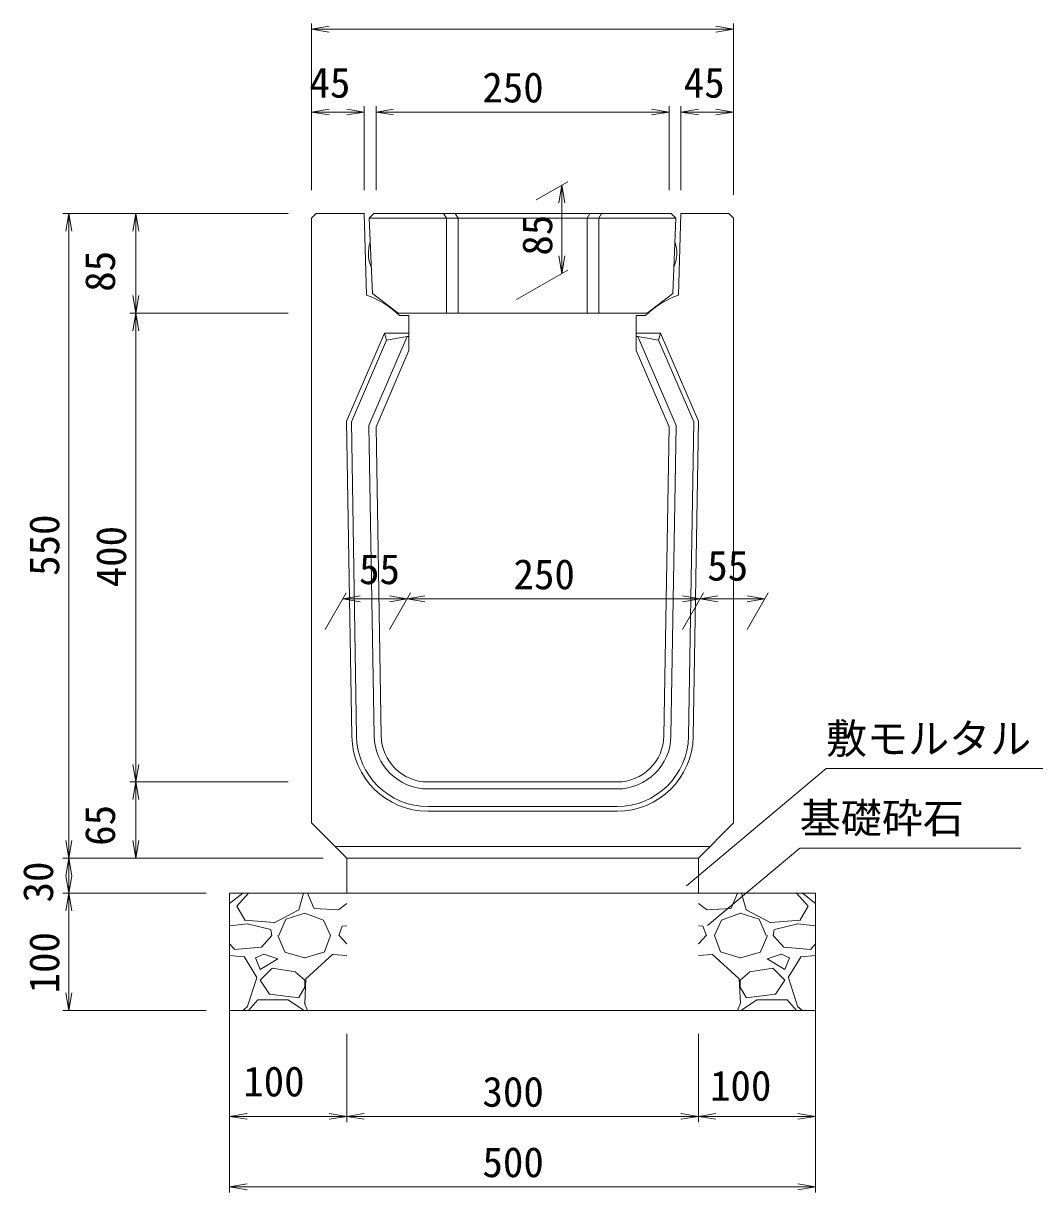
# Model space of a CAD drawing. Units: millimetres on the paper. Extents: x -5 to 836, y 2 to 596.
# Drawn here: x 551.3 to 637.6, y 420.3 to 520.1 of the extents above; entities that cross this region are included whole.
import ezdxf
from ezdxf.enums import TextEntityAlignment as Align

# ---------------------------------------------------------------- set-up
doc = ezdxf.new("R2010")
doc.units = ezdxf.units.MM
for name, color, linetype, lineweight in [('0_2', 7, 'Continuous', 18), ('D-STR-DIM（寸法）', 7, 'Continuous', 18), ('D-STR-HTXT（旗揚げ）', 7, 'Continuous', 18), ('D-STR-STR1（構造物）', 7, 'Continuous', 18), ('D-STR-STRn（構造物）', 7, 'Continuous', 18), ('D-STR（構造物外形線）', 1, 'Continuous', 18)]:
    doc.layers.add(name, color=color, linetype=linetype, lineweight=lineweight)
doc.layers.add('D-STR-TXT（文字）', color=7, linetype='Continuous')
doc.styles.add('ＭＳ ゴシック', font='')
doc.styles.get('ＭＳ ゴシック').set_extended_font_data('MS Gothic')

msp = doc.modelspace()

# ---------------------------------------------------------------- linework, layer by layer
at = {"layer": '0_2'}
for p, q in [((575.932, 519.616), (577.432, 519.866)), ((610.432, 519.866), (611.932, 519.616)), ((577.432, 519.366), (575.932, 519.616)), ((611.932, 519.616), (610.432, 519.366)), ((575.932, 512.554), (577.432, 512.804)), ((578.932, 512.804), (580.432, 512.554)), ((581.432, 512.554), (582.932, 512.804)), ((604.932, 512.804), (606.432, 512.554)), ((607.432, 512.554), (608.932, 512.804)), ((610.432, 512.804), (611.932, 512.554)), ((577.432, 512.304), (575.932, 512.554)), ((580.432, 512.554), (578.932, 512.304)), ((582.932, 512.304), (581.432, 512.554)), ((606.432, 512.554), (604.932, 512.304)), ((608.932, 512.304), (607.432, 512.554)), ((611.932, 512.554), (610.432, 512.304)), ((597.035, 504.805), (597.285, 506.305)), ((597.285, 506.305), (597.535, 504.805)), ((554.973, 502.391), (555.223, 503.891)), ((555.223, 503.891), (555.473, 502.391)), ((560.682, 502.391), (560.932, 503.891)), ((560.932, 503.891), (561.182, 502.391)), ((597.285, 498.772), (597.035, 500.272)), ((597.535, 500.272), (597.285, 498.772)), ((560.932, 495.391), (560.682, 496.891)), ((561.182, 496.891), (560.932, 495.391)), ((560.682, 493.891), (560.932, 495.391)), ((560.932, 495.391), (561.182, 493.891)), ((578.591, 471.015), (580.091, 471.265)), ((580.091, 470.765), (578.591, 471.015)), ((582.591, 471.265), (584.091, 471.015)), ((584.091, 471.015), (582.591, 470.765)), ((584.091, 471.015), (585.591, 471.265)), ((585.591, 470.765), (584.091, 471.015)), ((607.591, 471.265), (609.091, 471.015)), ((609.091, 471.015), (607.591, 470.765)), ((609.091, 471.015), (610.591, 471.265)), ((610.591, 470.765), (609.091, 471.015)), ((613.091, 471.265), (614.591, 471.015)), ((614.591, 471.015), (613.091, 470.765)), ((560.932, 455.391), (560.682, 456.891)), ((561.182, 456.891), (560.932, 455.391)), ((560.682, 453.891), (560.932, 455.391)), ((560.932, 455.391), (561.182, 453.891)), ((555.223, 448.891), (554.973, 450.391)), ((555.473, 450.391), (555.223, 448.891)), ((560.932, 448.891), (560.682, 450.391)), ((561.182, 450.391), (560.932, 448.891)), ((554.973, 447.391), (555.223, 448.891)), ((555.223, 448.891), (555.473, 447.391)), ((555.223, 445.891), (554.973, 447.391)), ((555.473, 447.391), (555.223, 445.891)), ((554.973, 444.391), (555.223, 445.891)), ((555.223, 445.891), (555.473, 444.391)), ((555.223, 435.891), (554.973, 437.391)), ((555.473, 437.391), (555.223, 435.891)), ((568.932, 426.856), (570.432, 427.106)), ((577.432, 427.106), (578.932, 426.856)), ((578.932, 426.856), (580.432, 427.106)), ((607.432, 427.106), (608.932, 426.856)), ((608.932, 426.856), (610.432, 427.106)), ((617.432, 427.106), (618.932, 426.856)), ((570.432, 426.606), (568.932, 426.856)), ((578.932, 426.856), (577.432, 426.606)), ((580.432, 426.606), (578.932, 426.856)), ((608.932, 426.856), (607.432, 426.606)), ((610.432, 426.606), (608.932, 426.856)), ((618.932, 426.856), (617.432, 426.606)), ((568.932, 420.849), (570.432, 421.099)), ((617.432, 421.099), (618.932, 420.849)), ((570.432, 420.599), (568.932, 420.849)), ((618.932, 420.849), (617.432, 420.599))]:
    msp.add_line(p, q, dxfattribs=at)
at = {"layer": '0_2', "color": 9}
for p, q in [((575.932, 519.616), (576.132, 519.616)), ((611.932, 519.616), (611.732, 519.616)), ((575.932, 512.554), (576.132, 512.554)), ((580.432, 512.554), (580.232, 512.554)), ((581.432, 512.554), (581.632, 512.554)), ((606.432, 512.554), (606.232, 512.554)), ((607.432, 512.554), (607.632, 512.554)), ((611.932, 512.554), (611.732, 512.554)), ((597.285, 506.305), (597.285, 506.105)), ((555.223, 503.891), (555.223, 503.691)), ((560.932, 503.891), (560.932, 503.691)), ((597.285, 498.772), (597.285, 498.972)), ((560.932, 495.391), (560.932, 495.591)), ((560.932, 495.391), (560.932, 495.191)), ((578.591, 471.015), (578.791, 471.015)), ((584.091, 471.015), (583.891, 471.015)), ((584.091, 471.015), (584.291, 471.015)), ((609.091, 471.015), (608.891, 471.015)), ((609.091, 471.015), (609.291, 471.015)), ((614.591, 471.015), (614.391, 471.015)), ((560.932, 455.391), (560.932, 455.591)), ((560.932, 455.391), (560.932, 455.191)), ((555.223, 448.891), (555.223, 449.091)), ((560.932, 448.891), (560.932, 449.091)), ((555.223, 448.891), (555.223, 448.691)), ((555.223, 445.891), (555.223, 446.091)), ((555.223, 445.891), (555.223, 445.691)), ((555.223, 435.891), (555.223, 436.091)), ((568.932, 426.856), (569.132, 426.856)), ((578.932, 426.856), (578.732, 426.856)), ((578.932, 426.856), (579.132, 426.856)), ((608.932, 426.856), (608.732, 426.856)), ((608.932, 426.856), (609.132, 426.856)), ((618.932, 426.856), (618.732, 426.856)), ((568.932, 420.849), (569.132, 420.849)), ((618.932, 420.849), (618.732, 420.849))]:
    msp.add_line(p, q, dxfattribs=at)
at = {"layer": 'D-STR-DIM（寸法）'}
for p, q in [((575.932, 505.891), (575.932, 520.116)), ((611.932, 505.491), (611.932, 520.116)), ((576.132, 519.616), (611.732, 519.616)), ((575.932, 505.891), (575.932, 513.054)), ((580.432, 505.891), (580.432, 513.054)), ((581.432, 505.891), (581.432, 513.054)), ((606.432, 505.891), (606.432, 513.054)), ((607.432, 505.891), (607.432, 513.054)), ((611.932, 505.891), (611.932, 513.054)), ((576.132, 512.554), (580.232, 512.554)), ((606.232, 512.554), (581.632, 512.554)), ((611.732, 512.554), (607.632, 512.554)), ((595.104, 505.046), (597.785, 506.593)), ((597.285, 506.105), (597.285, 498.972)), ((573.932, 503.891), (554.723, 503.891)), ((573.932, 503.891), (560.432, 503.891)), ((555.223, 503.691), (555.223, 449.091)), ((560.932, 503.691), (560.932, 495.591)), ((593.428, 496.546), (597.785, 499.061)), ((573.932, 495.391), (560.432, 495.391)), ((573.932, 495.391), (560.432, 495.391)), ((560.932, 495.191), (560.932, 455.591)), ((577.087, 468.409), (578.88, 471.515)), ((583.891, 471.015), (578.791, 471.015)), ((582.587, 468.409), (584.38, 471.515)), ((582.587, 468.409), (584.38, 471.515)), ((584.291, 471.015), (608.891, 471.015)), ((607.587, 468.409), (609.38, 471.515)), ((607.587, 468.409), (609.38, 471.515)), ((609.291, 471.015), (614.391, 471.015)), ((613.087, 468.409), (614.88, 471.515)), ((573.932, 455.391), (560.432, 455.391)), ((573.932, 455.391), (560.432, 455.391)), ((560.932, 455.191), (560.932, 449.091)), ((576.932, 448.891), (554.723, 448.891)), ((576.932, 448.891), (554.723, 448.891)), ((555.223, 448.691), (555.223, 446.091)), ((576.932, 448.891), (560.432, 448.891)), ((566.932, 445.891), (554.723, 445.891)), ((566.932, 445.891), (554.723, 445.891)), ((555.223, 445.691), (555.223, 436.091)), ((568.932, 436.078), (568.932, 420.349)), ((618.932, 436.078), (618.932, 420.349)), ((566.932, 435.891), (554.723, 435.891)), ((568.932, 433.891), (568.932, 426.356)), ((578.932, 433.891), (578.932, 426.356)), ((578.932, 433.891), (578.932, 426.356)), ((608.932, 433.891), (608.932, 426.356)), ((608.932, 433.891), (608.932, 426.356)), ((618.932, 433.891), (618.932, 426.356)), ((578.732, 426.856), (569.132, 426.856)), ((579.132, 426.856), (608.732, 426.856)), ((609.132, 426.856), (618.732, 426.856)), ((618.732, 420.849), (569.132, 420.849))]:
    msp.add_line(p, q, dxfattribs=at)
at = {"layer": 'D-STR-HTXT（旗揚げ）'}
for p, q in [((607.912, 446.525), (619.83, 456.538)), ((643.428, 456.538), (619.83, 456.538)), ((609.719, 443.154), (617.584, 449.747)), ((636.448, 449.747), (617.584, 449.747))]:
    msp.add_line(p, q, dxfattribs=at)
at = {"layer": 'D-STR-STR1（構造物）'}
for p, q in [((582.156, 493.691), (578.923, 486.187)), ((582.333, 493.091), (579.325, 486.108)), ((584.096, 493.391), (580.83, 485.81)), ((582.156, 493.691), (582.333, 493.091)), ((584.232, 493.691), (582.156, 493.691)), ((582.333, 493.091), (584.096, 493.391)), ((584.232, 493.391), (584.096, 493.391)), ((603.632, 493.691), (605.708, 493.691)), ((603.632, 493.391), (603.768, 493.391)), ((605.531, 493.091), (603.768, 493.391)), ((603.768, 493.391), (607.034, 485.81)), ((605.708, 493.691), (605.531, 493.091)), ((605.531, 493.091), (608.539, 486.108)), ((605.708, 493.691), (608.94, 486.187)), ((579.367, 459.284), (578.923, 486.187)), ((579.767, 459.29), (579.325, 486.108)), ((608.097, 459.29), (608.539, 486.108)), ((608.497, 459.284), (608.94, 486.187)), ((580.83, 485.81), (581.267, 459.315)), ((607.034, 485.81), (606.597, 459.315)), ((585.866, 454.791), (601.997, 454.791)), ((585.848, 453.291), (601.997, 453.291)), ((585.847, 452.891), (601.997, 452.891))]:
    msp.add_line(p, q, dxfattribs=at)
for centre, radius, start, end in [((585.866, 459.391), 6.5, 180.9454, 270.00002), ((585.866, 459.391), 6.1, 180.9454, 270.00002), ((585.866, 459.391), 4.6, 180.94539, 269.99998), ((601.997, 459.391), 4.6, 269.99998, 359.0546), ((601.997, 459.391), 6.1, 269.99998, 359.0546), ((601.997, 459.391), 6.5, 269.99998, 359.0546)]:
    msp.add_arc(centre, radius, start, end, dxfattribs=at)
at = {"layer": 'D-STR-STRn（構造物）'}
for p, q in [((578.932, 448.891), (578.932, 445.891)), ((608.932, 448.891), (608.932, 445.891)), ((578.932, 445.891), (568.932, 445.891)), ((568.932, 445.891), (568.932, 435.891)), ((568.932, 445.021), (570.058, 445.891)), ((569.549, 444.787), (570.543, 445.891)), ((575.253, 445.886), (574.853, 444.486)), ((575.593, 445.891), (576.133, 444.61)), ((578.25, 444.494), (578.932, 445.021)), ((608.932, 445.891), (578.932, 445.891)), ((608.932, 445.891), (618.932, 445.891)), ((609.614, 444.494), (608.932, 445.021)), ((612.271, 445.891), (611.731, 444.61)), ((612.611, 445.886), (613.011, 444.486)), ((618.315, 444.787), (617.321, 445.891)), ((618.932, 445.021), (617.806, 445.891)), ((618.932, 445.891), (618.932, 435.891)), ((570.269, 443.581), (569.569, 444.781)), ((574.854, 444.479), (572.754, 443.379)), ((573.75, 443.686), (575.35, 444.186)), ((575.346, 444.186), (576.946, 443.586)), ((576.143, 444.581), (578.243, 444.481)), ((611.721, 444.581), (609.621, 444.481)), ((612.518, 444.186), (610.918, 443.586)), ((614.114, 443.686), (612.514, 444.186)), ((613.01, 444.479), (615.11, 443.379)), ((617.595, 443.581), (618.295, 444.781)), ((570.458, 443.275), (568.932, 443.114)), ((572.743, 443.407), (570.243, 443.607)), ((572.446, 442.792), (570.446, 443.292)), ((573.147, 442.286), (573.747, 443.686)), ((576.951, 443.584), (577.551, 442.284)), ((578.247, 442.289), (578.547, 443.089)), ((578.932, 443.114), (578.558, 443.075)), ((608.932, 443.114), (609.306, 443.075)), ((609.617, 442.289), (609.317, 443.089)), ((610.913, 443.584), (610.313, 442.284)), ((614.717, 442.286), (614.117, 443.686)), ((615.121, 443.407), (617.621, 443.607)), ((615.418, 442.792), (617.418, 443.292)), ((617.406, 443.275), (618.932, 443.114)), ((572.549, 442.287), (571.649, 441.287)), ((572.55, 442.28), (572.45, 442.78)), ((573.041, 442.289), (573.641, 440.889)), ((577.046, 440.891), (577.546, 442.291)), ((578.932, 441.571), (578.246, 442.319)), ((608.932, 441.571), (609.618, 442.319)), ((610.818, 440.891), (610.318, 442.291)), ((614.823, 442.289), (614.223, 440.889)), ((615.313, 442.28), (615.413, 442.78)), ((615.315, 442.287), (616.215, 441.287)), ((569.346, 441.119), (568.932, 441.571)), ((571.642, 441.293), (569.342, 441.093)), ((616.222, 441.293), (618.522, 441.093)), ((618.518, 441.119), (618.932, 441.571)), ((570.152, 440.476), (568.932, 440.578)), ((571.271, 438.692), (570.171, 440.492)), ((571.146, 440.387), (571.546, 439.387)), ((571.848, 440.683), (571.148, 440.383)), ((571.546, 439.389), (573.046, 440.289)), ((573.053, 440.288), (571.853, 440.688)), ((573.642, 440.879), (575.342, 440.379)), ((575.355, 440.381), (577.055, 440.881)), ((577.752, 440.686), (575.452, 438.586)), ((578.932, 440.578), (577.752, 440.676)), ((608.932, 440.578), (610.112, 440.676)), ((610.112, 440.686), (612.412, 438.586)), ((612.509, 440.381), (610.809, 440.881)), ((614.222, 440.879), (612.522, 440.379)), ((614.811, 440.288), (616.011, 440.688)), ((616.318, 439.389), (614.818, 440.289)), ((616.016, 440.683), (616.716, 440.383)), ((616.718, 440.387), (616.318, 439.387)), ((616.593, 438.692), (617.693, 440.492)), ((617.712, 440.476), (618.932, 440.578)), ((572.549, 439.486), (571.549, 438.486)), ((574.561, 439.192), (572.561, 439.492)), ((575.37, 438.466), (574.57, 439.166)), ((612.494, 438.466), (613.294, 439.166)), ((613.303, 439.192), (615.303, 439.492)), ((615.315, 439.486), (616.315, 438.486)), ((570.45, 436.183), (571.25, 438.683)), ((571.546, 438.49), (572.346, 437.29)), ((575.445, 438.592), (575.345, 436.492)), ((575.35, 437.887), (575.35, 438.487)), ((612.419, 438.592), (612.519, 436.492)), ((612.514, 437.887), (612.514, 438.487)), ((616.318, 438.49), (615.518, 437.29)), ((617.414, 436.183), (616.614, 438.683)), ((572.352, 437.282), (574.852, 436.982)), ((574.852, 436.988), (575.352, 437.888)), ((613.012, 436.988), (612.512, 437.888)), ((615.511, 437.282), (613.011, 436.982)), ((570.058, 435.891), (570.45, 436.194)), ((570.543, 435.891), (571.349, 436.787)), ((571.35, 436.787), (573.95, 436.787)), ((573.946, 436.81), (575.246, 435.91)), ((575.333, 436.51), (575.593, 435.891)), ((612.531, 436.51), (612.27, 435.891)), ((613.918, 436.81), (612.618, 435.91)), ((616.514, 436.787), (613.914, 436.787)), ((617.321, 435.891), (616.515, 436.787)), ((617.806, 435.891), (617.414, 436.194)), ((568.932, 435.891), (618.932, 435.891))]:
    msp.add_line(p, q, dxfattribs=at)
at = {"layer": 'D-STR（構造物外形線）'}
for p, q in [((576.332, 503.891), (575.932, 503.491)), ((580.432, 503.891), (576.332, 503.891)), ((580.432, 503.891), (580.632, 496.931)), ((580.849, 503.491), (581.249, 503.891)), ((581.249, 503.891), (606.615, 503.891)), ((599.673, 503.891), (599.432, 503.491)), ((600.673, 503.891), (600.432, 503.491)), ((607.015, 503.491), (606.615, 503.891)), ((607.432, 503.891), (607.232, 496.931)), ((607.432, 503.891), (611.532, 503.891)), ((611.532, 503.891), (611.932, 503.491)), ((575.932, 503.491), (575.932, 451.891)), ((580.849, 503.491), (581.118, 497.074)), ((607.015, 503.491), (606.746, 497.074)), ((611.932, 503.491), (611.932, 451.891)), ((581.118, 497.074), (583.307, 495.391)), ((606.746, 497.074), (604.557, 495.391)), ((583.307, 495.391), (604.557, 495.391)), ((584.232, 495.191), (583.432, 495.191)), ((584.232, 495.191), (584.232, 492.191)), ((603.632, 495.191), (603.632, 492.191)), ((603.632, 495.191), (604.432, 495.191)), ((584.232, 492.191), (581.432, 485.691)), ((603.632, 492.191), (606.432, 485.691)), ((581.432, 485.691), (581.867, 459.325)), ((606.432, 485.691), (605.997, 459.325)), ((585.866, 455.391), (601.997, 455.391)), ((575.932, 451.891), (578.932, 448.891)), ((611.932, 451.891), (608.932, 448.891)), ((577.932, 449.891), (609.932, 449.891)), ((578.932, 448.891), (608.932, 448.891))]:
    msp.add_line(p, q, dxfattribs=at)
at = {"layer": 'D-STR（構造物外形線）', "color": 7}
for p, q in [((587.19, 503.891), (587.432, 503.491)), ((588.19, 503.891), (588.432, 503.491)), ((580.849, 503.491), (607.015, 503.491)), ((587.432, 495.391), (587.432, 503.491)), ((588.432, 495.391), (588.432, 503.491)), ((599.432, 495.391), (599.432, 503.491)), ((600.432, 495.391), (600.432, 503.491))]:
    msp.add_line(p, q, dxfattribs=at)
for centre, start, end in [((583.776, 500.508), 161.36074, 203.43968), ((604.088, 500.508), 336.56032, 18.63926)]:
    msp.add_arc(centre, 3, start, end, dxfattribs=at)
at = {"layer": 'D-STR（構造物外形線）'}
for centre, radius, start, end in [((577.9, 489.412), 8, 46.25174, 70.03224), ((609.964, 489.412), 8, 109.96774, 133.74825), ((585.866, 459.391), 4, 180.94539, 269.99998), ((601.997, 459.391), 4, 269.99998, 359.0546)]:
    msp.add_arc(centre, radius, start, end, dxfattribs=at)

# ---------------------------------------------------------------- texts
at = {"layer": 'D-STR-DIM（寸法）', "style": 'ＭＳ ゴシック'}
for s, p in [('45', (575.752, 513.007)), ('250', (590.503, 512.604)), ('45', (607.688, 513.007)), ('55', (609.693, 471.8)), ('55', (579.983, 471.499)), ('250', (593.162, 471.065)), ('100', (570.1, 427.788)), ('300', (590.512, 426.906)), ('100', (609.927, 427.422)), ('500', (590.512, 420.899))]:
    msp.add_text(s, height=2.566, dxfattribs=at).set_placement(p, align=Align.BOTTOM_LEFT)
for s, p in [('85', (597.235, 500.3)), ('85', (559.932, 497.213)), ('550', (555.173, 472.971)), ('400', (560.882, 471.998)), ('65', (559.932, 449.939)), ('30', (554.648, 445.108)), ('100', (555.173, 437.347))]:
    msp.add_text(s, height=2.566, rotation=90, dxfattribs=at).set_placement(p, align=Align.BOTTOM_LEFT)
at = {"layer": 'D-STR-TXT（文字）', "style": 'ＭＳ ゴシック'}
for s, p in [('敷モルタル', (619.83, 457.038)), ('基礎砕石', (617.584, 450.247))]:
    msp.add_text(s, height=2.566, dxfattribs=at).set_placement(p, align=Align.BOTTOM_LEFT)

doc.saveas('drawing.dxf')
